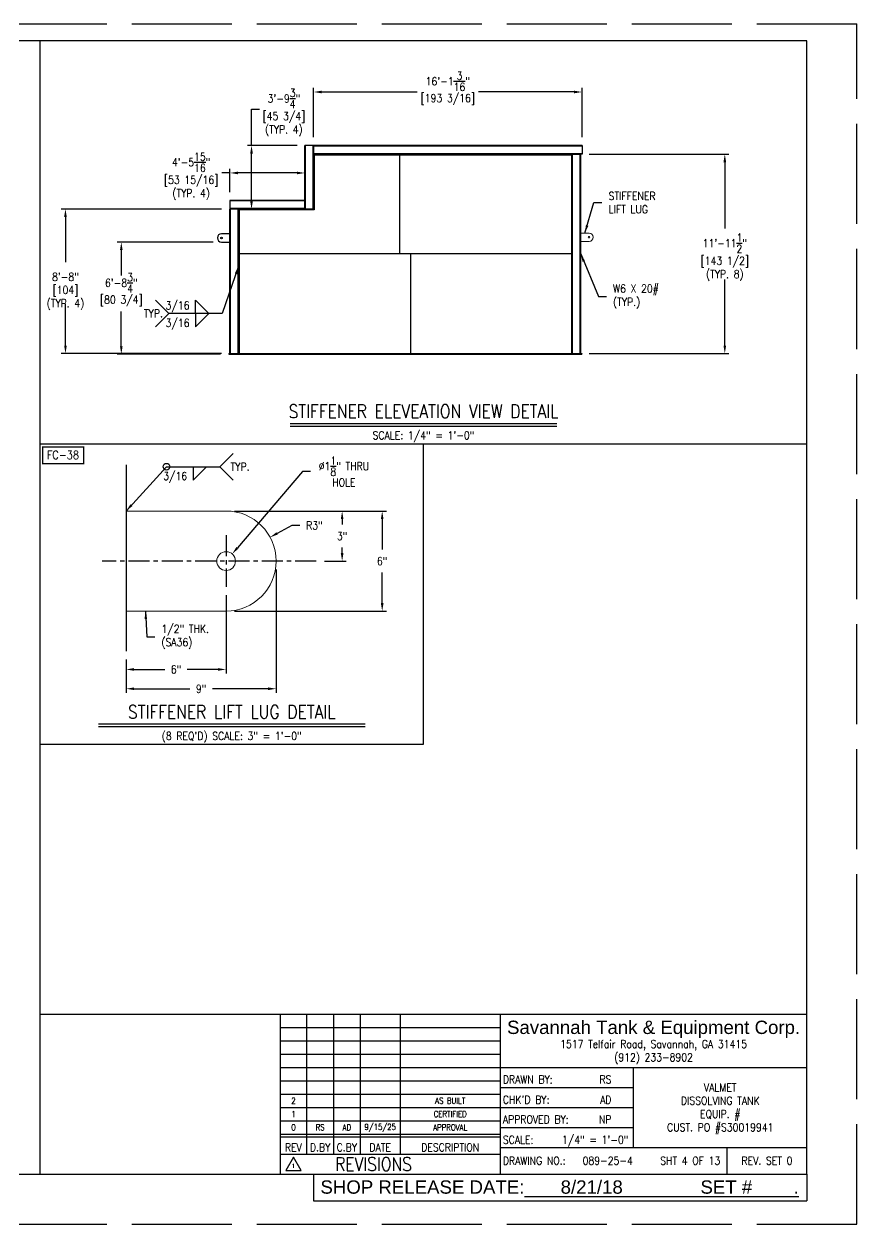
# Model space of a CAD drawing. Extents: x -36 to 1116, y 36 to 900.
# Drawn here: x 516 to 1116, y 36 to 900 of the extents above; entities that cross this region are included whole.
import ezdxf
from ezdxf.enums import TextEntityAlignment as Align

# ---------------------------------------------------------------- set-up
doc = ezdxf.new("R2010")
doc.units = 0
doc.header["$LTSCALE"] = 12
doc.header["$MEASUREMENT"] = 0
doc.header["$PDMODE"] = 33
doc.header["$PDSIZE"] = -0.5
doc.linetypes.add('AM_ISO02W050', pattern=[7.5, 6, -1.5])
doc.linetypes.add('CENTER', pattern=[2, 1.25, -0.25, 0.25, -0.25])
doc.layers.get('0').update_dxf_attribs({"linetype": 'CONTINUOUS'})
doc.layers.get('Defpoints').update_dxf_attribs({"linetype": 'CONTINUOUS'})
for name, color, linetype in [('6X20', 3, 'CONTINUOUS'), ('CENTER', 6, 'CENTER'), ('COVER', 3, 'CONTINUOUS'), ('DIM', 1, 'CONTINUOUS'), ('EXTERNALS', 3, 'CONTINUOUS'), ('SHELL', 40, 'CONTINUOUS'), ('SHOP TAG', 11, 'CONTINUOUS'), ('stack conn.', 191, 'CONTINUOUS'), ('TEXT', 4, 'CONTINUOUS')]:
    doc.layers.add(name, color=color, linetype=linetype)
doc.styles.add('ROMANS', font='ROMANS.shx', dxfattribs={"width": 0.85, "height": 5.76})
doc.styles.get("Standard").update_dxf_attribs({"font": 'sanss___.ttf'})
doc.dimstyles.get("Standard").update_dxf_attribs({"dimtxt": 0.18, "dimasz": 0.18, "dimexe": 0.18, "dimexo": 0.0625, "dimgap": 0.09, "dimtad": 0, "dimtih": 1, "dimtoh": 1, "dimdec": 4, "dimzin": 0, "dimdsep": 46, "dimtxsty": 'Standard', "dimcen": 0.09, "dimadec": 0, "dimazin": 0, "dimtfac": 1, "dimtdec": 4, "dimtofl": 0, "dimtmove": 0, "dimatfit": 3, "dimfxl": 1, "dimtolj": 1, "dimtzin": 0, "dimarcsym": 0})

# ---------------------------------------------------------------- blocks, each defined once
blk = doc.blocks.new('*D250')
at = {"layer": 'Defpoints', "color": 0, "transparency": 16777216}
for p in [(586.5, 742.99), (658.65, 742.99), (663.9, 662.24)]:
    blk.add_point(p, dxfattribs=at)
at = {"layer": 'DIM', "color": 0, "lineweight": -2, "transparency": 16777216}
for p, q in [((652.65, 742.99), (583.5, 742.99)), ((586.5, 737.23), (586.5, 718.96)), ((586.5, 668), (586.5, 692.9)), ((657.9, 662.24), (583.5, 662.24))]:
    blk.add_line(p, q, dxfattribs=at)
at = {"layer": 'DIM', "color": 0, "transparency": 16777216}
for points in [[(585.54, 737.23), (587.46, 737.23), (586.5, 742.99)], [(585.54, 668), (587.46, 668), (586.5, 662.24)]]:
    blk.add_solid(points, dxfattribs=at)
at = {"layer": 'DIM', "color": 0, "transparency": 16777216, "char_height": 5.76, "attachment_point": 5, "style": 'ROMANS'}
for s, insert in [('\\A1;6\'-8{\\H1x;\\S3/4;}"', (586.5, 713.61)), ('\\A1;[80 3/4]', (586.5, 700.58))]:
    blk.add_mtext(s, dxfattribs=dict(at, insert=insert))
blk = doc.blocks.new('*D251')
at = {"layer": 'Defpoints', "color": 0, "transparency": 16777216}
for p in [(546.31, 766.74), (664.65, 766.74), (664.65, 662.74)]:
    blk.add_point(p, dxfattribs=at)
at = {"layer": 'DIM', "color": 0, "lineweight": -2, "transparency": 16777216}
for p, q in [((658.65, 766.74), (543.31, 766.74)), ((546.31, 760.98), (546.31, 728.6)), ((546.31, 668.5), (546.31, 698.43)), ((658.65, 662.74), (543.31, 662.74))]:
    blk.add_line(p, q, dxfattribs=at)
at = {"layer": 'DIM', "color": 0, "transparency": 16777216}
for points in [[(545.35, 760.98), (547.27, 760.98), (546.31, 766.74)], [(545.35, 668.5), (547.27, 668.5), (546.31, 662.74)]]:
    blk.add_solid(points, dxfattribs=at)
at = {"layer": 'DIM', "color": 0, "transparency": 16777216, "char_height": 5.76, "attachment_point": 5, "style": 'ROMANS'}
for s, insert in [('\\A1;8\'-8"', (546.31, 717.9)), ('\\A1;[104]\\P(TYP. 4)', (546.31, 702.82))]:
    blk.add_mtext(s, dxfattribs=dict(at, insert=insert))
blk = doc.blocks.new('*D252')
at = {"layer": 'Defpoints', "color": 0, "transparency": 16777216}
for p in [(718.65, 792.75), (664.7, 772.99), (718.65, 772.99)]:
    blk.add_point(p, dxfattribs=at)
at = {"layer": 'DIM', "color": 0, "lineweight": -2, "transparency": 16777216}
for p, q in [((664.7, 778.99), (664.7, 795.75)), ((718.65, 778.99), (718.65, 795.75)), ((664.7, 792.75), (658.94, 792.75)), ((712.89, 792.75), (670.46, 792.75))]:
    blk.add_line(p, q, dxfattribs=at)
at = {"layer": 'DIM', "color": 0, "transparency": 16777216}
for points in [[(670.46, 793.71), (670.46, 791.79), (664.7, 792.75)], [(712.89, 793.71), (712.89, 791.79), (718.65, 792.75)]]:
    blk.add_solid(points, dxfattribs=at)
at = {"layer": 'DIM', "color": 0, "transparency": 16777216, "char_height": 5.76, "attachment_point": 5, "style": 'ROMANS'}
for s, insert in [('\\A1;4\'-5{\\H1x;\\S15/16;}"', (636.77, 800.43)), ('\\A1;[53 15/16]\\P(TYP. 4)', (636.77, 782.05))]:
    blk.add_mtext(s, dxfattribs=dict(at, insert=insert))
blk = doc.blocks.new('*D253')
at = {"layer": 'Defpoints', "color": 0, "transparency": 16777216}
for p in [(719.03, 812.49), (680.24, 766.74), (719.03, 766.74)]:
    blk.add_point(p, dxfattribs=at)
at = {"layer": 'DIM', "color": 0, "lineweight": -2, "transparency": 16777216}
for p, q in [((680.24, 812.49), (680.24, 838.65)), ((680.24, 838.65), (686, 838.65)), ((713.03, 812.49), (677.24, 812.49)), ((680.24, 772.5), (680.24, 806.73)), ((713.03, 766.74), (677.24, 766.74))]:
    blk.add_line(p, q, dxfattribs=at)
at = {"layer": 'DIM', "color": 0, "transparency": 16777216}
for points in [[(679.28, 806.73), (681.2, 806.73), (680.24, 812.49)], [(679.28, 772.5), (681.2, 772.5), (680.24, 766.74)]]:
    blk.add_solid(points, dxfattribs=at)
at = {"layer": 'DIM', "color": 0, "transparency": 16777216, "char_height": 5.76, "attachment_point": 5, "style": 'ROMANS'}
for s, insert in [('\\A1;3\'-9{\\H1x;\\S3/4;}"', (703.52, 846.33)), ('\\A1;[45 3/4]\\P(TYP. 4)', (703.52, 827.95))]:
    blk.add_mtext(s, dxfattribs=dict(at, insert=insert))
blk = doc.blocks.new('*D254')
at = {"layer": 'Defpoints', "color": 0, "transparency": 16777216}
for p in [(724.9, 851.05), (724.9, 812.49), (918.1, 812.49)]:
    blk.add_point(p, dxfattribs=at)
at = {"layer": 'DIM', "color": 0, "lineweight": -2, "transparency": 16777216}
for p, q in [((724.9, 818.49), (724.9, 854.05)), ((730.66, 851.05), (799.33, 851.05)), ((912.34, 851.05), (843.68, 851.05)), ((918.1, 818.49), (918.1, 854.05))]:
    blk.add_line(p, q, dxfattribs=at)
at = {"layer": 'DIM', "color": 0, "transparency": 16777216}
for points in [[(730.66, 852.01), (730.66, 850.09), (724.9, 851.05)], [(912.34, 852.01), (912.34, 850.09), (918.1, 851.05)]]:
    blk.add_solid(points, dxfattribs=at)
at = {"layer": 'DIM', "color": 0, "transparency": 16777216, "char_height": 5.76, "attachment_point": 5, "style": 'ROMANS'}
for s, insert in [('\\A1;16\'-1{\\H1x;\\S3/16;}"', (821.5, 858.73)), ('\\A1;[193 3/16]', (821.5, 845.7))]:
    blk.add_mtext(s, dxfattribs=dict(at, insert=insert))
blk = doc.blocks.new('*D255')
at = {"layer": 'Defpoints', "color": 0, "transparency": 16777216}
for p in [(917.15, 806.24), (1020.87, 806.24), (917.15, 662.74)]:
    blk.add_point(p, dxfattribs=at)
at = {"layer": 'DIM', "color": 0, "lineweight": -2, "transparency": 16777216}
for p, q in [((923.15, 806.24), (1023.87, 806.24)), ((1020.87, 800.48), (1020.87, 752.87)), ((1020.87, 668.5), (1020.87, 716.12)), ((923.15, 662.74), (1023.87, 662.74))]:
    blk.add_line(p, q, dxfattribs=at)
at = {"layer": 'DIM', "color": 0, "transparency": 16777216}
for points in [[(1019.91, 800.48), (1021.83, 800.48), (1020.87, 806.24)], [(1019.91, 668.5), (1021.83, 668.5), (1020.87, 662.74)]]:
    blk.add_solid(points, dxfattribs=at)
at = {"layer": 'DIM', "color": 0, "transparency": 16777216, "char_height": 5.76, "attachment_point": 5, "style": 'ROMANS'}
for s, insert in [('\\A1;11\'-11{\\H1x;\\S1/2;}"', (1020.87, 742.17)), ('\\A1;[143 1/2]\\P(TYP. 8)', (1020.87, 723.8))]:
    blk.add_mtext(s, dxfattribs=dict(at, insert=insert))
blk = doc.blocks.new('*D257')
at = {"layer": 'Defpoints', "color": 0, "transparency": 16777216}
for p in [(661.96, 549.32), (661.96, 477.32), (774.27, 477.32)]:
    blk.add_point(p, dxfattribs=at)
at = {"layer": 'DIM', "color": 0, "lineweight": -2, "transparency": 16777216}
for p, q in [((667.96, 549.32), (777.27, 549.32)), ((774.27, 543.56), (774.27, 521.55)), ((774.27, 483.08), (774.27, 505.1)), ((667.96, 477.32), (777.27, 477.32))]:
    blk.add_line(p, q, dxfattribs=at)
at = {"layer": 'DIM', "color": 0, "transparency": 16777216}
for points in [[(773.31, 543.56), (775.23, 543.56), (774.27, 549.32)], [(773.31, 483.08), (775.23, 483.08), (774.27, 477.32)]]:
    blk.add_solid(points, dxfattribs=at)
at = {"layer": 'DIM', "color": 0, "transparency": 16777216, "insert": (774.27, 513.32), "char_height": 5.76, "attachment_point": 5, "style": 'ROMANS'}
blk.add_mtext('\\A1;6"', dxfattribs=at)
blk = doc.blocks.new('*D258')
at = {"layer": 'Defpoints', "color": 0, "transparency": 16777216}
for p in [(697.96, 513.32), (589.96, 448.53), (697.96, 421.39)]:
    blk.add_point(p, dxfattribs=at)
at = {"layer": 'DIM', "color": 0, "lineweight": -2, "transparency": 16777216}
for p, q in [((697.96, 507.32), (697.96, 418.39)), ((589.96, 442.53), (589.96, 418.39)), ((595.72, 421.39), (635.78, 421.39)), ((692.2, 421.39), (652.14, 421.39))]:
    blk.add_line(p, q, dxfattribs=at)
at = {"layer": 'DIM', "color": 0, "transparency": 16777216}
for points in [[(595.72, 422.35), (595.72, 420.43), (589.96, 421.39)], [(692.2, 422.35), (692.2, 420.43), (697.96, 421.39)]]:
    blk.add_solid(points, dxfattribs=at)
at = {"layer": 'DIM', "color": 0, "transparency": 16777216, "insert": (643.96, 421.39), "char_height": 5.76, "attachment_point": 5, "style": 'ROMANS'}
blk.add_mtext('\\A1;9"', dxfattribs=at)
blk = doc.blocks.new('*D259')
at = {"layer": 'Defpoints', "color": 0, "transparency": 16777216}
for p in [(661.96, 494.8), (589.96, 448.53), (661.96, 435.28)]:
    blk.add_point(p, dxfattribs=at)
at = {"layer": 'DIM', "color": 0, "lineweight": -2, "transparency": 16777216}
for p, q in [((661.96, 488.8), (661.96, 432.28)), ((589.96, 442.53), (589.96, 432.28)), ((595.72, 435.28), (617.89, 435.28)), ((656.2, 435.28), (634.02, 435.28))]:
    blk.add_line(p, q, dxfattribs=at)
at = {"layer": 'DIM', "color": 0, "transparency": 16777216}
for points in [[(595.72, 436.24), (595.72, 434.32), (589.96, 435.28)], [(656.2, 436.24), (656.2, 434.32), (661.96, 435.28)]]:
    blk.add_solid(points, dxfattribs=at)
at = {"layer": 'DIM', "color": 0, "transparency": 16777216, "insert": (625.96, 435.28), "char_height": 5.76, "attachment_point": 5, "style": 'ROMANS'}
blk.add_mtext('\\A1;6"', dxfattribs=at)
blk = doc.blocks.new('*D260')
at = {"layer": 'Defpoints', "color": 0, "transparency": 16777216}
for p in [(661.96, 549.32), (726.73, 513.32), (745.45, 513.32)]:
    blk.add_point(p, dxfattribs=at)
at = {"layer": 'DIM', "color": 0, "lineweight": -2, "transparency": 16777216}
for p, q in [((667.96, 549.32), (748.45, 549.32)), ((745.45, 543.56), (745.45, 539.55)), ((745.45, 519.08), (745.45, 523.1)), ((732.73, 513.32), (748.45, 513.32))]:
    blk.add_line(p, q, dxfattribs=at)
at = {"layer": 'DIM', "color": 0, "transparency": 16777216}
for points in [[(744.49, 543.56), (746.41, 543.56), (745.45, 549.32)], [(744.49, 519.08), (746.41, 519.08), (745.45, 513.32)]]:
    blk.add_solid(points, dxfattribs=at)
at = {"layer": 'DIM', "color": 0, "transparency": 16777216, "insert": (745.45, 531.32), "char_height": 5.76, "attachment_point": 5, "style": 'ROMANS'}
blk.add_mtext('\\A1;3"', dxfattribs=at)
blk = doc.blocks.new('*D261')
at = {"layer": 'Defpoints', "color": 0, "transparency": 16777216}
for p in [(666.34, 518.46), (657.58, 508.19)]:
    blk.add_point(p, dxfattribs=at)
at = {"layer": 'DIM', "color": 0, "lineweight": -2, "transparency": 16777216}
for p, q in [((716.93, 577.79), (670.08, 522.84)), ((722.69, 577.79), (716.93, 577.79))]:
    blk.add_line(p, q, dxfattribs=at)
at = {"layer": 'DIM', "color": 0, "transparency": 16777216}
blk.add_solid([(669.34, 523.47), (670.81, 522.22), (666.34, 518.46)], dxfattribs=at)
at = {"layer": 'DIM', "color": 0, "transparency": 16777216, "insert": (746.72, 577.79), "char_height": 5.76, "attachment_point": 5, "style": 'ROMANS'}
blk.add_mtext('\\A1;∅1{\\H1x;\\S1/8;}" THRU\\PHOLE', dxfattribs=at)
blk = doc.blocks.new('*D262')
at = {"layer": 'Defpoints', "color": 0, "transparency": 16777216}
for p in [(693.61, 530.48), (661.96, 513.32)]:
    blk.add_point(p, dxfattribs=at)
at = {"layer": 'DIM', "color": 0, "lineweight": -2, "transparency": 16777216}
for p, q in [((709.24, 538.95), (698.67, 533.22)), ((715, 538.95), (709.24, 538.95))]:
    blk.add_line(p, q, dxfattribs=at)
at = {"layer": 'DIM', "color": 0, "transparency": 16777216}
blk.add_solid([(698.22, 534.06), (699.13, 532.38), (693.61, 530.48)], dxfattribs=at)
at = {"layer": 'DIM', "color": 0, "transparency": 16777216, "insert": (725.51, 538.95), "char_height": 5.76, "attachment_point": 5, "style": 'ROMANS'}
blk.add_mtext('\\A1;R3"', dxfattribs=at)

msp = doc.modelspace()

# ---------------------------------------------------------------- linework, layer by layer
for p, q in [((-24, 888), (1080, 888)), ((528, 72), (528, 888)), ((1080, 72), (1080, 888)), ((528, 597.831511), (1080, 597.831511)), ((804, 381.401931), (804, 597.831511)), ((528, 381.401931), (804, 381.401931)), ((528, 187.2), (1080, 187.2)), ((700.834859, 187.2), (700.834859, 72)), ((720.034859, 86.4), (720.034859, 187.2)), ((739.234859, 187.2), (739.234859, 86.4)), ((758.434859, 187.2), (758.434859, 86.4)), ((787.234859, 187.2), (787.234859, 86.4)), ((859.2, 187.2), (859.2, 72)), ((700.834859, 177.6), (859.2, 177.6)), ((700.834859, 168), (859.2, 168)), ((700.834859, 158.4), (859.2, 158.4)), ((700.834859, 148.8), (1080, 148.8)), ((955.2, 91.2), (955.2, 148.8)), ((700.834859, 139.2), (859.2, 139.2)), ((859.2, 134.4), (955.2, 134.4)), ((700.834859, 129.6), (859.2, 129.6)), ((700.834859, 120), (955.2, 120)), ((700.834859, 110.4), (859.2, 110.4)), ((859.2, 105.6), (955.2, 105.6)), ((700.834859, 100.8), (859.2, 100.8)), ((700.834859, 98.88), (859.2, 98.88)), ((859.2, 91.2), (1080, 91.2)), ((1022.4, 91.2), (1022.4, 72)), ((700.834859, 86.4), (859.2, 86.4)), ((-24, 72), (1080, 72))]:
    msp.add_line(p, q)
at = {"layer": '6X20'}
for p, q in [((718.65499, 766.744702), (718.65499, 812.494702)), ((724.90499, 812.494702), (718.65499, 812.494702)), ((719.02999, 766.744702), (719.02999, 812.494702)), ((724.52999, 766.744702), (724.52999, 812.494702)), ((724.90499, 766.744702), (724.90499, 812.494702)), ((918.10499, 812.494702), (724.90499, 812.494702)), ((918.10499, 812.119702), (724.90499, 812.119702)), ((918.10499, 806.619702), (724.90499, 806.619702)), ((918.10499, 806.244702), (724.90499, 806.244702)), ((910.90499, 662.744702), (910.90499, 806.244702)), ((910.90499, 806.244702), (917.15499, 806.244702)), ((911.27999, 662.744702), (911.27999, 806.244702)), ((916.77999, 662.744702), (916.77999, 806.244702)), ((917.15499, 662.744702), (917.15499, 806.244702)), ((718.65499, 772.994702), (664.70499, 772.994702)), ((718.65499, 772.619702), (664.70499, 772.619702)), ((664.65499, 662.744702), (664.65499, 766.744702)), ((670.90499, 766.744702), (664.65499, 766.744702)), ((718.65499, 767.119702), (664.70499, 767.119702)), ((718.65499, 766.744702), (664.70499, 766.744702)), ((665.02999, 662.744702), (665.02999, 766.744702)), ((670.52999, 662.744702), (670.52999, 766.744702)), ((670.90499, 662.744702), (670.90499, 766.744702)), ((589.958134, 582.676575), (589.958134, 448.529626))]:
    msp.add_line(p, q, dxfattribs=at)
at = {"layer": 'CENTER'}
for p, q in [((661.958134, 531.850096), (661.958134, 494.797336)), ((726.727923, 513.323716), (572.797156, 513.323716))]:
    msp.add_line(p, q, dxfattribs=at)
at = {"layer": 'COVER'}
for p, q in [((724.90499, 812.494702), (724.90499, 806.244702)), ((918.10499, 812.494702), (918.10499, 806.244702)), ((664.70499, 772.994702), (664.70499, 766.744702)), ((589.958134, 549.323716), (589.958134, 477.323716))]:
    msp.add_line(p, q, dxfattribs=at)
at = {"layer": 'Defpoints', "linetype": 'AM_ISO02W050'}
for p, q in [((-36, 900), (1116, 900)), ((1116, 36), (1116, 900)), ((-36, 36), (1116, 36))]:
    msp.add_line(p, q, dxfattribs=at)
at = {"layer": 'DIM'}
for p, q in [((620.692403, 691.499888), (611.092403, 701.099888)), ((639.892403, 701.099888), (649.492403, 691.499888)), ((639.892403, 691.499888), (639.892403, 701.099888)), ((620.692403, 691.499888), (611.092403, 681.899888)), ((659.092403, 691.499888), (620.692403, 691.499888)), ((639.892403, 681.899888), (649.492403, 691.499888)), ((639.892403, 691.499888), (639.892403, 681.899888)), ((708, 612.461022), (900, 612.461022)), ((708, 610.541022), (900, 610.541022)), ((657.390355, 581.278499), (666.990355, 590.878499)), ((618.990355, 581.278499), (657.390355, 581.278499)), ((638.190355, 571.678499), (647.790355, 581.278499)), ((638.190355, 581.278499), (638.190355, 571.678499)), ((657.390355, 581.278499), (666.990355, 571.678499)), ((570, 396.031441), (762, 396.031441)), ((570, 394.111441), (762, 394.111441))]:
    msp.add_line(p, q, dxfattribs=at)
msp.add_circle((618.990355, 581.278499), 2.4, dxfattribs=at)
at = {"layer": 'EXTERNALS'}
for p, q in [((664.65499, 748.994702), (658.65499, 748.994702)), ((658.65499, 742.994702), (664.65499, 742.994702))]:
    msp.add_line(p, q, dxfattribs=at)
at = {"layer": 'EXTERNALS', "lineweight": 18}
for p, q in [((917.15499, 749.494702), (923.15499, 749.494702)), ((923.15499, 743.494702), (917.15499, 743.494702)), ((589.958134, 549.323716), (661.958134, 549.323716)), ((661.958134, 477.323716), (589.958134, 477.323716))]:
    msp.add_line(p, q, dxfattribs=at)
at = {"layer": 'EXTERNALS'}
msp.add_circle((658.65499, 745.994702), 0.5625, dxfattribs=at)
at = {"layer": 'EXTERNALS', "lineweight": 18}
for centre, radius in [((923.15499, 746.494702), 0.5625), ((661.958134, 513.323716), 6.75)]:
    msp.add_circle(centre, radius, dxfattribs=at)
at = {"layer": 'EXTERNALS'}
msp.add_arc((658.65499, 745.994702), 3, 90, 270, dxfattribs=at)
at = {"layer": 'EXTERNALS', "lineweight": 18}
for centre, radius in [((923.15499, 746.494702), 3), ((661.958134, 513.323716), 36)]:
    msp.add_arc(centre, radius, 270, 90, dxfattribs=at)
at = {"layer": 'SHELL'}
for p, q in [((724.90499, 806.244702), (724.90499, 766.244702)), ((725.40499, 806.244702), (724.90499, 806.244702)), ((725.40499, 806.244702), (910.90499, 806.244702)), ((725.40499, 806.244702), (725.40499, 805.744702)), ((725.40499, 806.244702), (725.40499, 766.244702)), ((725.40499, 805.744702), (910.40499, 805.744702)), ((786.90499, 734.744702), (786.90499, 805.744702)), ((910.40499, 806.244702), (910.40499, 662.744702)), ((910.90499, 806.244702), (910.90499, 662.744702)), ((670.90499, 766.744702), (670.90499, 662.744702)), ((724.90499, 766.744702), (670.90499, 766.744702)), ((671.40499, 766.744702), (671.40499, 662.744702)), ((724.90499, 766.244702), (671.40499, 766.244702)), ((725.40499, 766.244702), (724.90499, 766.244702)), ((670.90499, 734.744702), (910.90499, 734.744702)), ((794.90499, 662.744702), (794.90499, 734.744702)), ((663.90499, 662.744702), (917.90499, 662.744702)), ((663.90499, 662.744702), (663.90499, 662.244702)), ((663.90499, 662.244702), (917.90499, 662.244702)), ((917.90499, 662.744702), (917.90499, 662.244702))]:
    msp.add_line(p, q, dxfattribs=at)
at = {"layer": 'SHOP TAG'}
for p, q in [((724.8, 72), (724.8, 52.8)), ((1080, 72), (1080, 52.8)), ((724.8, 52.8), (1080, 52.8))]:
    msp.add_line(p, q, dxfattribs=at)
at = {"layer": 'stack conn.', "lineweight": 18}
msp.add_line((910.90499, 747.128055), (910.90499, 806.244702), dxfattribs=at)
at = {"layer": 'TEXT'}
for p, q in [((710.434859, 84.20148), (704.892296, 74.60148)), ((715.977421, 74.60148), (710.434859, 84.20148)), ((704.892296, 74.60148), (715.977421, 74.60148))]:
    msp.add_line(p, q, dxfattribs=at)
at = {"layer": 'TEXT', "const_width": 0.96}
msp.add_lwpolyline([(529.823345, 595.411332), (529.823345, 583.504576), (559.34691, 583.504576), (559.34691, 595.411332)], close=True, dxfattribs=at)

# ---------------------------------------------------------------- texts
at = {"layer": 'DIM', "style": 'ROMANS', "width": 0.85}
for p in [(618.388403, 694.471387), (618.388403, 681.899888), (616.686355, 571.678499)]:
    msp.add_text('3/16', height=5.76, dxfattribs=at).set_placement(p)
for p in [(609.655023, 691.668605), (672.036694, 581.278499)]:
    msp.add_text('TYP.', height=5.76, dxfattribs=at).set_placement(p, align=Align.MIDDLE_CENTER)
for s, height, p in [('STIFFENER ELEVEATION VIEW DETAIL', 9.6, (804, 616.338263)), ('SCALE: 1/4" = 1\'-0"', 5.76, (804, 600.941022)), ('STIFFENER LIFT LUG DETAIL', 9.6, (666, 399.908682)), ('(8 REQ\'D) SCALE: 3" = 1\'-0"', 5.76, (666, 384.511441))]:
    msp.add_text(s, height=height, dxfattribs=at).set_placement(p, align=Align.CENTER)
at = {"layer": 'DIM', "char_height": 5.76, "attachment_point": 4, "style": 'ROMANS'}
for s, insert in [('STIFFENER\\PLIFT LUG', (937.241522, 771.370231)), ('W6 X 20#\\P(TYP.)', (940.441828, 703.743502))]:
    msp.add_mtext(s, dxfattribs=dict(at, insert=insert))
at = {"layer": 'DIM', "insert": (615.408539, 458.745349), "char_height": 5.76, "width": 46.47457767, "attachment_point": 4, "style": 'ROMANS'}
msp.add_mtext('1/2" THK.\\P(SA36)', dxfattribs=at)
at = {"layer": 'SHOP TAG'}
msp.add_text('SHOP RELEASE DATE:%%U       8/21/18               SET #        .', height=9.6, dxfattribs=at).set_placement((901.97319, 62.608987), align=Align.MIDDLE_CENTER)
at = {"layer": 'TEXT'}
msp.add_text('Savannah Tank & Equipment Corp.', height=9.6, dxfattribs=at).set_placement((969.6, 177.6), align=Align.MIDDLE_CENTER)
at = {"layer": 'TEXT', "style": 'ROMANS', "width": 0.85}
for s, height, p in [('1517 Telfair Road, Savannah, GA 31415', 5.76, (969.6, 165.6)), ('(912) 233-8902', 5.76, (969.6, 156)), ('VALMET', 5.76, (1017.6, 134.4)), ('DISSOLVING TANK', 5.76, (1017.6, 124.8)), ('EQUIP. #', 5.76, (1017.6, 115.2)), ('CUST. PO #S30019941', 5.76, (1017.6, 105.6)), ('1', 2.88, (710.434859, 77.80148)), ('REVISIONS', 9.6, (768.034859, 79.2)), ('REV. SET 0', 5.76, (1051.2, 81.6))]:
    msp.add_text(s, height=height, dxfattribs=at).set_placement(p, align=Align.MIDDLE_CENTER)
for s, p in [('DRAWN BY:', (861.12, 140.096338)), ("CHK'D BY:", (861.12, 125.519024)), ('APPROVED BY:', (861.12, 111.296338)), ('SCALE:', (861.12, 96.639409)), ('SCALE:', (861.12, 96.637291)), ('DRAWING NO.:', (861.12, 81.6)), ('089-25-4', (918.514066, 81.6))]:
    msp.add_text(s, height=5.76, dxfattribs=at).set_placement(p, align=Align.MIDDLE_LEFT)
for s, p in [('RS', (939.271871, 140.096338)), ('AD', (939.271871, 125.519024)), ('NP', (939.271871, 111.296338)), ('1/4" = 1\'-0"', (951.507885, 96.637291)), ('SHT 4 OF 13', (1017.594046, 81.6))]:
    msp.add_text(s, height=5.76, dxfattribs=at).set_placement(p, align=Align.MIDDLE_RIGHT)
for s, height, p in [('2', 4.32, (710.434859, 124.8)), ('AS BUILT', 4.32, (823.217429, 124.8)), ('1', 4.32, (710.434859, 115.2)), ('CERTIFIED', 4.32, (823.217429, 115.2)), ('0', 4.32, (710.434859, 105.6)), ('RS', 4.32, (729.634859, 105.6)), ('AD', 4.32, (748.834859, 105.6)), ('9/15/25', 4.32, (772.834859, 105.6)), ('APPROVAL', 4.32, (823.217429, 105.6)), ('REV', 5.76, (710.434859, 91.2)), ('D.BY', 5.76, (729.634859, 91.2)), ('C.BY', 5.76, (748.834859, 91.2)), ('DATE', 5.76, (772.834859, 91.2)), ('DESCRIPTION', 5.76, (823.217429, 91.2))]:
    msp.add_text(s, height=height, dxfattribs=at).set_placement(p, align=Align.MIDDLE)
at = {"layer": 'TEXT', "insert": (532.918496, 592.786086), "char_height": 6.048, "width": 117.16266667, "attachment_point": 1, "style": 'ROMANS'}
msp.add_mtext('FC-38', dxfattribs=at)

# ---------------------------------------------------------------- dimensions: what is measured, and where the dimension line sits
at = {"layer": 'DIM'}
for base, p1, p2, override, picture, middle in [((724.90499, 851.045159), (918.10499, 812.494702), (724.90499, 812.494702), {"dimscale": 48, "dimtxt": 5.76, "dimasz": 0.12, "dimexe": 0.0625, "dimexo": 0.125, "dimgap": 0.02, "dimdec": 5, "dimzin": 3, "dimlunit": 4, "dimpost": '\\X', "dimtxsty": 'ROMANS', "dimcen": 0}, '*D254', (821.50499, 851.045159)), ((661.958134, 435.279372), (589.958134, 448.529626), (661.958134, 494.797336), {"dimscale": 48, "dimtxt": 5.76, "dimasz": 0.12, "dimexe": 0.0625, "dimexo": 0.125, "dimgap": 0.1, "dimlfac": 0.083333, "dimzin": 3, "dimlunit": 4, "dimpost": '\\X', "dimtxsty": 'ROMANS', "dimcen": 0}, '*D259', (625.958134, 435.279372))]:
    dim = msp.add_linear_dim(base=base, p1=p1, p2=p2, dimstyle='Standard', override=override, dxfattribs=at)
    dim.commit()
    dim.dimension.update_dxf_attribs({"geometry": picture, "text_midpoint": middle})
for base, p1, p2, text, picture, middle in [((680.243672, 766.744702), (719.02999, 812.494702), (719.02999, 766.744702), '<>\\P(TYP. 4)', '*D253', (703.516815, 838.645203)), ((1020.865528, 806.244702), (917.15499, 662.744702), (917.15499, 806.244702), '<>\\P(TYP. 8)', '*D255', (1020.865528, 734.494702)), ((546.305307, 766.744702), (664.65499, 662.744702), (664.65499, 766.744702), '<>\\P(TYP. 4)', '*D251', (546.305307, 713.515417))]:
    dim = msp.add_linear_dim(base=base, p1=p1, p2=p2, angle=90, text=text, dimstyle='Standard', override={"dimscale": 48, "dimtxt": 5.76, "dimasz": 0.12, "dimexe": 0.0625, "dimexo": 0.125, "dimgap": 0.02, "dimdec": 5, "dimzin": 3, "dimlunit": 4, "dimpost": '\\X', "dimtxsty": 'ROMANS', "dimcen": 0}, dxfattribs=at)
    dim.commit()
    dim.dimension.update_dxf_attribs({"geometry": picture, "text_midpoint": middle, "dimtype": 160})
dim = msp.add_linear_dim(base=(718.65499, 792.747147), p1=(664.70499, 772.994702), p2=(718.65499, 772.994702), text='<>\\P(TYP. 4)', dimstyle='Standard', override={"dimscale": 48, "dimtxt": 5.76, "dimasz": 0.12, "dimexe": 0.0625, "dimexo": 0.125, "dimgap": 0.02, "dimdec": 5, "dimzin": 3, "dimlunit": 4, "dimpost": '\\X', "dimtxsty": 'ROMANS', "dimcen": 0}, dxfattribs=at)
dim.commit()
dim.dimension.update_dxf_attribs({"geometry": '*D252', "text_midpoint": (636.76899, 792.747147), "dimtype": 160})
for base, p1, p2, override, picture, middle in [((586.499959, 742.994702), (663.90499, 662.244702), (658.65499, 742.994702), {"dimscale": 48, "dimtxt": 5.76, "dimasz": 0.12, "dimexe": 0.0625, "dimexo": 0.125, "dimgap": 0.02, "dimdec": 5, "dimzin": 3, "dimlunit": 4, "dimpost": '\\X', "dimtxsty": 'ROMANS', "dimcen": 0}, '*D250', (586.499959, 705.930718)), ((774.274121, 477.323716), (661.958134, 549.323716), (661.958134, 477.323716), {"dimscale": 48, "dimtxt": 5.76, "dimasz": 0.12, "dimexe": 0.0625, "dimexo": 0.125, "dimgap": 0.1, "dimlfac": 0.083333, "dimzin": 3, "dimlunit": 4, "dimpost": '\\X', "dimtxsty": 'ROMANS', "dimcen": 0}, '*D257', (774.274121, 513.323716)), ((745.449243, 513.323716), (661.958134, 549.323716), (726.727923, 513.323716), {"dimscale": 48, "dimtxt": 5.76, "dimasz": 0.12, "dimexe": 0.0625, "dimexo": 0.125, "dimgap": 0.1, "dimlfac": 0.083333, "dimzin": 3, "dimlunit": 4, "dimpost": '\\X', "dimtxsty": 'ROMANS', "dimcen": 0}, '*D260', (745.449243, 531.323716))]:
    dim = msp.add_linear_dim(base=base, p1=p1, p2=p2, angle=90, dimstyle='Standard', override=override, dxfattribs=at)
    dim.commit()
    dim.dimension.update_dxf_attribs({"geometry": picture, "text_midpoint": middle, "dimtype": 160})
dim = msp.add_diameter_dim_2p(p1=(657.578388, 508.187538), p2=(666.33788, 518.459894), text='<> THRU\\PHOLE', dimstyle='Standard', override={"dimscale": 48, "dimtxt": 5.76, "dimasz": 0.12, "dimexe": 0.0625, "dimexo": 0.125, "dimgap": 0.1, "dimlfac": 0.083333, "dimzin": 3, "dimlunit": 4, "dimpost": '\\X', "dimtxsty": 'ROMANS', "dimcen": 0}, dxfattribs=at)
dim.commit()
dim.dimension.update_dxf_attribs({"geometry": '*D261', "text_midpoint": (746.724033, 577.789554), "dimtype": 163})
dim = msp.add_radius_dim(center=(661.958134, 513.323716), mpoint=(693.60921, 530.476251), dimstyle='Standard', override={"dimscale": 48, "dimtxt": 5.76, "dimasz": 0.12, "dimexe": 0.0625, "dimexo": 0.125, "dimgap": 0.1, "dimlfac": 0.083333, "dimzin": 3, "dimlunit": 4, "dimpost": '\\X', "dimtxsty": 'ROMANS', "dimcen": 0}, dxfattribs=at)
dim.commit()
dim.dimension.update_dxf_attribs({"geometry": '*D262', "text_midpoint": (725.510225, 538.946017), "dimtype": 164})
dim = msp.add_linear_dim(base=(697.958134, 421.388172), p1=(589.958134, 448.529626), p2=(697.958134, 513.323716), dimstyle='Standard', override={"dimscale": 48, "dimtxt": 5.76, "dimasz": 0.12, "dimexe": 0.0625, "dimexo": 0.125, "dimgap": 0.1, "dimlfac": 0.083333, "dimzin": 3, "dimlunit": 4, "dimpost": '\\X', "dimtxsty": 'ROMANS', "dimcen": 0}, dxfattribs=at)
dim.commit()
dim.dimension.update_dxf_attribs({"geometry": '*D258', "text_midpoint": (643.958134, 421.388172), "dimtype": 160})

# ---------------------------------------------------------------- leaders
at = {"layer": 'DIM', "annotation_type": 0, "has_hookline": 1, "hookline_direction": 0}
for points, override, text_width in [([(920.15499, 749.494702), (926.681522, 771.370231), (932.441522, 771.370231)], {"dimscale": 48, "dimtxt": 5.76, "dimasz": 0.12, "dimexe": 0.0625, "dimexo": 0.125, "dimgap": 0.1, "dimzin": 3, "dimlunit": 4, "dimpost": '\\X', "dimtxsty": 'ROMANS', "dimcen": 0}, 36.137143), ([(917.15499, 734.494702), (929.881828, 703.743502), (935.641828, 703.743502)], {"dimscale": 48, "dimtxt": 5.76, "dimasz": 0.12, "dimexe": 0.0625, "dimexo": 0.125, "dimgap": 0.1, "dimzin": 3, "dimlunit": 4, "dimpost": '\\X', "dimtxsty": 'ROMANS', "dimcen": 0}, 37.769143), ([(603.89942, 477.323716), (604.848539, 458.745349), (610.608539, 458.745349)], {"dimscale": 48, "dimtxt": 5.76, "dimasz": 0.12, "dimexe": 0.0625, "dimexo": 0.125, "dimgap": 0.1, "dimlfac": 0.083333, "dimzin": 3, "dimlunit": 4, "dimpost": '\\X', "dimtxsty": 'ROMANS', "dimcen": 0}, 36.370286)]:
    msp.add_leader(points, dimstyle='Standard', override=override, dxfattribs=dict(at, text_width=text_width))
at = {"layer": 'DIM'}
for points in [[(670.90499, 725.552532), (659.092403, 691.499888)], [(589.958134, 549.323716), (618.990355, 581.278499)]]:
    msp.add_leader(points, dimstyle='Standard', override={"dimscale": 48, "dimtxt": 5.76, "dimasz": 0.12, "dimexe": 0.0625, "dimexo": 0.125, "dimgap": 0.1, "dimlfac": 0.333333, "dimzin": 3, "dimlunit": 4, "dimpost": '\\X', "dimtxsty": 'ROMANS', "dimcen": 0}, dxfattribs=at)

doc.saveas('drawing.dxf')
